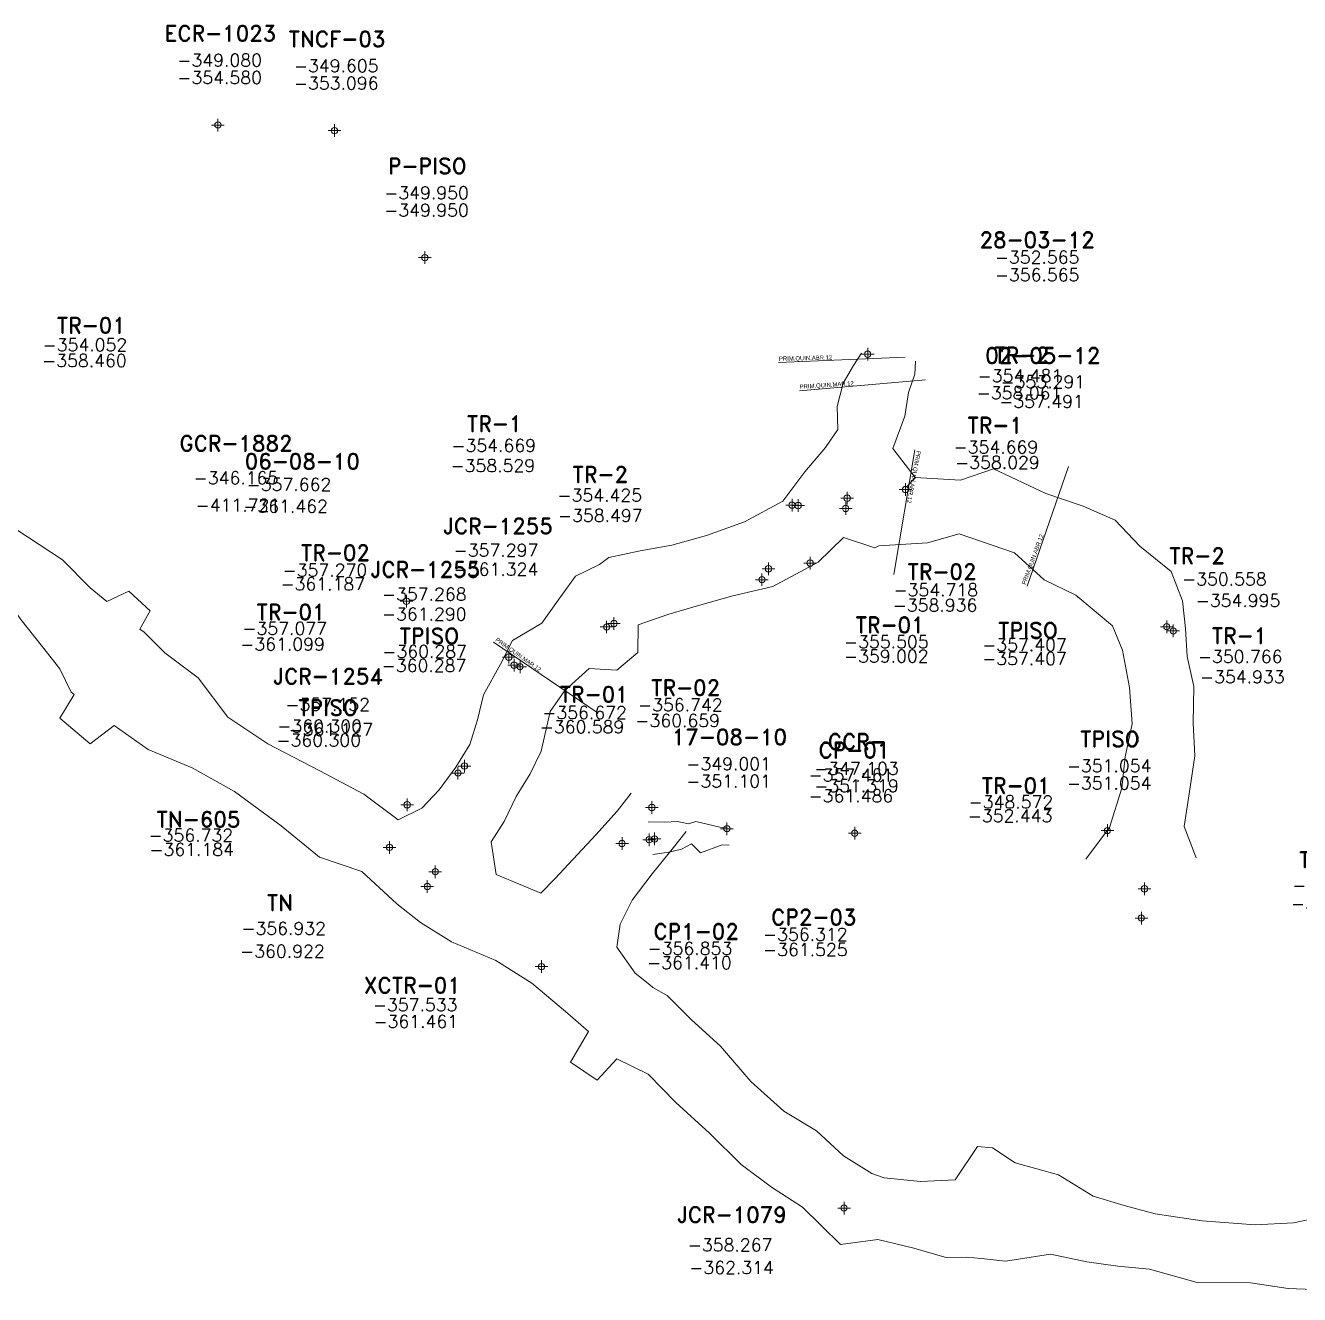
# Model space of a CAD drawing. Extents: x 10449 to 11319, y 9646 to 10021.
# Drawn here: x 10881.9 to 10982.6, y 9752.4 to 9852.7 of the extents above; entities that cross this region are included whole.
import ezdxf
from ezdxf.enums import TextEntityAlignment as Align

# ---------------------------------------------------------------- set-up
doc = ezdxf.new("R2010")
doc.units = 0
doc.header["$MEASUREMENT"] = 0
doc.header["$PDMODE"] = 34
doc.header["$PDSIZE"] = 0.5
for name, color, linetype in [('F-400--7723-EW-SCR', 2, 'Continuous'), ('F-400-7723-EW-FIC', 2, 'Continuous'), ('MEDIDA', 12, 'Continuous'), ('R-400-7649-NE-FIC', 38, 'Continuous'), ('R-400-7649-NE-SCR', 38, 'Continuous')]:
    doc.layers.add(name, color=color, linetype=linetype)
doc.styles.add('ROMAND', font='ROMAND.SHX')
doc.styles.add('ROMANS', font='ROMANS.SHX', dxfattribs={"width": 2.5})

# ---------------------------------------------------------------- blocks, each defined once
blk = doc.blocks.new('F2')
at = {"lineweight": 0}
blk.add_point((0, 0), dxfattribs=at)
at = {"lineweight": 0, "style": 'ROMAND'}
for tag, height, p in [('NOMBRE', 1.25, (0.2, 6.62)), ('CIELO', 1, (0.14, 4.62)), ('PISO', 1, (0.14, 3.25))]:
    blk.add_attdef(tag, text='', height=height, dxfattribs=at).set_placement(p, align=Align.CENTER)
at = {"lineweight": 0, "style": 'ROMANS', "flags": 1}
for tag, p in [('MINA', (-0.07, -3.26)), ('LOCALIZACION', (-0.07, -4.93)), ('ESTRUCTURA', (-0.07, -6.62)), ('NIVEL', (-0.07, -8.29)), ('OBRA', (-0.07, -10.12)), ('FECHA', (-0.07, -11.79)), ('ATRAS', (-0.07, -13.48)), ('TOPOGRAFO', (2.67, -15.3))]:
    blk.add_attdef(tag, text='', height=1.25, dxfattribs=at).set_placement(p, align=Align.CENTER)

msp = doc.modelspace()

# ---------------------------------------------------------------- linework, layer by layer
at = {"layer": 'F-400--7723-EW-SCR', "color": 1, "linetype": 'Continuous', "lineweight": 0, "elevation": -353.03, "flags": 128}
for points in [[(10854.83, 9829.06), (10855.26, 9828.06), (10857.48, 9827.01), (10859.48, 9826.25), (10861.41, 9825.69), (10862.51, 9825.51), (10865, 9824.48), (10868.16, 9822.73), (10870.55, 9820.66), (10875.74, 9818.07), (10881.16, 9812.89), (10884.84, 9810.48), (10887.03, 9808.26), (10888.35, 9807.19), (10888.35, 9807.19), (10888.35, 9807.19)], [(10884.62, 9801.86), (10884.62, 9801.86), (10883.25, 9803.59), (10881.53, 9805.76), (10880.11, 9807.81), (10873.6, 9812.9), (10871.2, 9813.89), (10865.98, 9817.47), (10863.99, 9815.84), (10862.67, 9812.8), (10861.71, 9810.62), (10860.13, 9808.2), (10858.22, 9806.45), (10857.47, 9805.28), (10857.55, 9804.86), (10857.55, 9804.86), (10857.55, 9804.86)]]:
    msp.add_lwpolyline(points, dxfattribs=at)
at = {"layer": 'F-400--7723-EW-SCR', "color": 2, "linetype": 'Continuous', "lineweight": 0}
for points in [[(10911.37, 9789.94, -356.45), (10908.65, 9791.97, -356.44), (10905.17, 9793.8, -356.41), (10901.07, 9795.94, -356.33), (10897.91, 9798.04, -356.3), (10895.57, 9801.14, -355.98), (10892.93, 9803.12, -355.18), (10891.28, 9804.76, -355.14), (10890.96, 9804.99, -355.12), (10891.76, 9806.44, -355.14), (10890.09, 9808, -355.12), (10888.35, 9807.19, -355.32)], [(10911.37, 9789.94, -361.15), (10908.65, 9791.97, -360.74), (10905.17, 9793.8, -360.61), (10901.07, 9795.94, -360.53), (10897.91, 9798.04, -360.4), (10895.57, 9801.14, -360.18), (10892.93, 9803.12, -360.08), (10891.28, 9804.76, -359.94), (10890.96, 9804.99, -359.92), (10891.76, 9806.44, -359.54), (10890.09, 9808, -359.52), (10888.35, 9807.19, -359.42)], [(10911.27, 9783.28, -356.53), (10908.5, 9785.85, -356.45), (10905.15, 9786.98, -356.44), (10902.13, 9789.46, -356.41), (10898.43, 9792.18, -356.33), (10895.09, 9794.03, -356.3), (10891.61, 9795.49, -355.98), (10888.91, 9797.39, -355.18), (10887.02, 9795.93, -355.14), (10884.63, 9797.97, -355.12), (10885.76, 9799.84, -355.14), (10885.51, 9800.01, -355.12), (10884.62, 9801.86, -355.32)], [(10911.27, 9783.28, -361.33), (10908.5, 9785.85, -361.15), (10905.15, 9786.98, -360.74), (10902.13, 9789.46, -360.61), (10898.43, 9792.18, -360.53), (10895.09, 9794.03, -360.4), (10891.61, 9795.49, -360.18), (10888.91, 9797.39, -360.08), (10887.02, 9795.93, -359.94), (10884.63, 9797.97, -359.92), (10885.76, 9799.84, -359.54), (10885.51, 9800.01, -359.52), (10884.62, 9801.86, -359.42)], [(10929.78, 9792.04, -357.66), (10928.67, 9790.62, -357.37), (10927, 9788.74, -357.08), (10925.19, 9786.83, -356.89), (10923.75, 9785.28, -357.4), (10922.63, 9784.13, -357.39)], [(10929.78, 9792.04, -361.46), (10928.67, 9790.62, -361.47), (10927, 9788.74, -361.48), (10925.19, 9786.83, -361.39), (10923.75, 9785.28, -361.4), (10922.63, 9784.13, -361.39)], [(10934.14, 9789.02, -357.66), (10933.03, 9787.6, -357.37), (10931.44, 9785.66, -357.08), (10929.87, 9783.58, -356.89), (10928.92, 9781.69, -357.4), (10928.65, 9779.86, -357.18)], [(10934.14, 9789.02, -361.46), (10933.03, 9787.6, -361.47), (10931.44, 9785.66, -361.48), (10929.87, 9783.58, -361.39), (10928.92, 9781.69, -361.4), (10928.65, 9779.86, -361.48)], [(10937.34, 9789.33, -349), (10936.79, 9789.35, -349.62), (10934.9, 9789.79, -351.41), (10934.32, 9789.61, -351.91), (10933.44, 9789.79, -353.33), (10932.41, 9789.75, -355.09), (10931.13, 9789.77, -356.76)], [(10937.34, 9789.33, -351.1), (10936.79, 9789.35, -351.72), (10934.9, 9789.79, -354.11), (10934.32, 9789.61, -354.41), (10933.44, 9789.79, -356.03), (10932.41, 9789.75, -357.39), (10931.13, 9789.77, -359.56)], [(10937.53, 9787.94, -349), (10936.98, 9787.96, -349.62), (10935.25, 9787.32, -351.41), (10934.54, 9788.03, -351.91), (10933.75, 9787.61, -353.33), (10932.75, 9787.37, -355.09), (10931.49, 9787.19, -356.76)], [(10937.53, 9787.94, -351.1), (10936.98, 9787.96, -351.72), (10935.25, 9787.32, -354.11), (10934.54, 9788.03, -354.41), (10933.75, 9787.61, -356.03), (10932.75, 9787.37, -357.39), (10931.49, 9787.19, -359.56)], [(10922.63, 9784.13, -357.39), (10919.12, 9785.62, -357.03)], [(10922.63, 9784.13, -361.39), (10919.12, 9785.62, -361.33)], [(10924.59, 9774.78, -357.18), (10921.93, 9777.03, -357.07), (10919.09, 9778.8, -357.39), (10915.58, 9780.29, -357.03), (10913.12, 9781.81, -356.84), (10911.27, 9783.28, -356.53)], [(10924.59, 9774.78, -361.48), (10921.93, 9777.03, -361.67), (10919.09, 9778.8, -361.39), (10915.58, 9780.29, -361.33), (10913.12, 9781.81, -361.44), (10911.27, 9783.28, -361.33)], [(10948.8, 9761.99, -358.27), (10946.57, 9763.38, -357.98), (10944.43, 9765.35, -358.39), (10941.84, 9766.9, -357.99), (10939.23, 9769.24, -357.57), (10936.85, 9772.03, -356.85), (10934.55, 9774.12, -356.35), (10932.63, 9776.04, -356.86), (10931.49, 9776.69, -357.12), (10931.26, 9776.88, -357.11), (10930.09, 9777.81, -357.16), (10928.65, 9779.86, -357.18)], [(10948.8, 9761.99, -362.47), (10946.57, 9763.38, -362.48), (10944.43, 9765.35, -362.39), (10941.84, 9766.9, -362.29), (10939.23, 9769.24, -362.17), (10936.85, 9772.03, -362.05), (10934.55, 9774.12, -361.85), (10932.63, 9776.04, -361.76), (10931.49, 9776.69, -361.72), (10931.26, 9776.88, -361.71), (10930.09, 9777.81, -361.66), (10928.65, 9779.86, -361.48)], [(10946.32, 9756.37, -358.26), (10943.33, 9759.32, -357.98), (10940.88, 9760.89, -358.39), (10938.47, 9762.68, -357.99), (10935.98, 9765.18, -357.57), (10933.3, 9767.58, -356.85), (10931.12, 9769.82, -356.35), (10928.64, 9771.04, -356.86), (10927.09, 9769.36, -357.12), (10924.99, 9770.77, -357.11), (10926.41, 9773.2, -357.16), (10924.59, 9774.78, -357.18)], [(10946.32, 9756.37, -362.36), (10943.33, 9759.32, -362.48), (10940.88, 9760.89, -362.39), (10938.47, 9762.68, -362.29), (10935.98, 9765.18, -362.17), (10933.3, 9767.58, -362.05), (10931.12, 9769.82, -361.85), (10928.64, 9771.04, -361.76), (10927.09, 9769.36, -361.72), (10924.99, 9770.77, -361.71), (10926.41, 9773.2, -361.66), (10924.59, 9774.78, -361.48)], [(10971.19, 9758.79, -357.22), (10971.19, 9758.79, -357.22), (10971.19, 9758.79, -357.22), (10968.74, 9759.44, -357.92), (10966.31, 9760.19, -358.31), (10963.56, 9761.87, -358.1), (10960.14, 9762.82, -358), (10958.35, 9764, -357.89), (10957.15, 9764.12, -357.89), (10955.38, 9761.49, -357.88), (10952.66, 9761.36, -357.98), (10949.77, 9761.65, -358.17), (10948.8, 9761.99, -358.27)], [(10971.19, 9758.79, -362.02), (10971.19, 9758.79, -362.02), (10971.19, 9758.79, -362.02), (10968.74, 9759.44, -362.32), (10966.31, 9760.19, -362.51), (10963.56, 9761.87, -362.6), (10960.14, 9762.82, -362.5), (10958.35, 9764, -362.49), (10957.15, 9764.12, -362.49), (10955.38, 9761.49, -362.38), (10952.66, 9761.36, -362.48), (10949.77, 9761.65, -362.47), (10948.8, 9761.99, -362.47)], [(10989.2, 9758.7, -358.71), (10989.2, 9758.7, -358.71), (10986.29, 9758.63, -358.15), (10984.17, 9758.5, -357.8), (10982.13, 9758.07, -358.06), (10979.1, 9757.91, -358.6), (10974.92, 9758.25, -357.61), (10971.19, 9758.79, -357.22), (10971.19, 9758.79, -357.22), (10971.19, 9758.79, -357.22)], [(10989.2, 9758.7, -362.81), (10989.2, 9758.7, -362.81), (10986.29, 9758.63, -362.95), (10984.17, 9758.5, -362.9), (10982.13, 9758.07, -362.96), (10979.1, 9757.91, -362.5), (10974.92, 9758.25, -362.11), (10971.19, 9758.79, -362.02), (10971.19, 9758.79, -362.02), (10971.19, 9758.79, -362.02)], [(10970.75, 9754.41, -357.22), (10970.75, 9754.41, -357.22), (10970.75, 9754.41, -357.22), (10968.26, 9754.66, -357.92), (10965.79, 9755.01, -358.31), (10962.93, 9755.6, -358.1), (10959.36, 9755.06, -358), (10957.47, 9755.25, -357.89), (10956.27, 9755.37, -357.89), (10954.76, 9755.32, -357.88), (10952.12, 9756.09, -357.98), (10949.28, 9756.77, -358.17), (10946.32, 9756.37, -358.26)], [(10970.75, 9754.41, -362.02), (10970.75, 9754.41, -362.02), (10970.75, 9754.41, -362.02), (10968.26, 9754.66, -362.32), (10965.79, 9755.01, -362.51), (10962.93, 9755.6, -362.6), (10959.36, 9755.06, -362.5), (10957.47, 9755.25, -362.49), (10956.27, 9755.37, -362.49), (10954.76, 9755.32, -362.38), (10952.12, 9756.09, -362.48), (10949.28, 9756.77, -362.47), (10946.32, 9756.37, -362.36)], [(10989.92, 9752.42, -358.54), (10988.69, 9752.42, -358.71), (10985.84, 9753.15, -358.15), (10983.71, 9752.82, -357.8), (10981.7, 9752.88, -358.06), (10978.73, 9753.33, -358.6), (10974.52, 9753.37, -357.61), (10970.75, 9754.41, -357.22), (10970.75, 9754.41, -357.22), (10970.75, 9754.41, -357.22)], [(10989.92, 9752.42, -362.84), (10988.69, 9752.42, -362.81), (10985.84, 9753.15, -362.95), (10983.71, 9752.82, -362.9), (10981.7, 9752.88, -362.96), (10978.73, 9753.33, -362.5), (10974.52, 9753.37, -362.11), (10970.75, 9754.41, -362.02), (10970.75, 9754.41, -362.02), (10970.75, 9754.41, -362.02)]]:
    msp.add_polyline3d(points, dxfattribs=at)
at = {"layer": 'MEDIDA', "color": 2, "linetype": 'Continuous', "lineweight": 0, "flags": 128}
for points in [[(10951.43, 9826.49), (10941.43, 9826.06)], [(10950.54, 9809.31), (10952.21, 9819.17)]]:
    msp.add_lwpolyline(points, dxfattribs=at)
for points, elevation in [([(10953.05, 9824.69), (10943.09, 9823.84)], -354.48), ([(10964.34, 9817.85), (10961.08, 9808.4)], -350.56), ([(10927.17, 9798.36), (10918.9, 9803.98)], -357.27)]:
    msp.add_lwpolyline(points, dxfattribs=dict(at, elevation=elevation))
at = {"layer": 'R-400-7649-NE-SCR', "color": 38, "linetype": 'Continuous', "lineweight": 0}
for points in [[(10947.99, 9826.8, -352.56), (10947.35, 9825.83, -352.55), (10946.54, 9824.44, -352.87), (10946.07, 9822.59, -353.33), (10946.12, 9820.77, -353.57)], [(10947.99, 9826.8, -356.56), (10947.35, 9825.83, -356.85), (10946.54, 9824.44, -357.07), (10946.07, 9822.59, -357.43), (10946.12, 9820.77, -357.67)], [(10952.25, 9826.19, -352.56), (10952.2, 9825.14, -352.55), (10951.69, 9823.7, -352.87), (10951.42, 9821.83, -353.33), (10950.47, 9819.27, -353.36)], [(10952.25, 9826.19, -356.56), (10952.2, 9825.14, -356.85), (10951.69, 9823.7, -357.07), (10951.42, 9821.83, -357.43), (10950.47, 9819.27, -357.56)], [(10946.12, 9820.77, -353.57), (10945.14, 9819.35, -353.37), (10943.51, 9817.43, -353.85), (10941.77, 9815.12, -354.08), (10938.73, 9813.49, -354.56)], [(10946.12, 9820.77, -357.67), (10945.14, 9819.35, -357.77), (10943.51, 9817.43, -358.25), (10941.77, 9815.12, -358.38), (10938.73, 9813.49, -358.96)], [(10950.47, 9819.27, -353.36), (10952.22, 9816.98, -353.36)], [(10950.47, 9819.27, -357.56), (10952.22, 9816.98, -357.56)], [(10951.55, 9816.21, -353.29), (10952.22, 9816.98, -353.36), (10955.81, 9816.78, -353.15), (10958.42, 9817.67, -352.71), (10962.55, 9815.72, -351.93), (10965.5, 9814.73, -350.95), (10968.05, 9813.61, -350.89), (10970, 9811.57, -350.96)], [(10951.55, 9816.21, -357.49), (10952.22, 9816.98, -357.56), (10955.81, 9816.78, -357.05), (10958.42, 9817.67, -356.61), (10962.55, 9815.72, -356.03), (10965.5, 9814.73, -355.55), (10968.05, 9813.61, -355.19), (10970, 9811.57, -354.76)], [(10938.73, 9813.49, -358.96), (10935.73, 9812.4, -359.14), (10933.01, 9811.64, -359.39), (10930.49, 9811.2, -360.01), (10928.01, 9810.66, -360.33), (10927.27, 9810.11, -360.51), (10925.39, 9809.18, -360.7), (10924.01, 9807.28, -360.84)], [(10938.73, 9813.49, -354.56), (10935.73, 9812.4, -354.64), (10933.01, 9811.64, -355.29), (10930.49, 9811.2, -355.71), (10928.01, 9810.66, -356.33), (10927.27, 9810.11, -356.91), (10925.39, 9809.18, -356.9), (10924.01, 9807.28, -356.54)], [(10949.03, 9811.43, -353.29), (10946.56, 9812.23, -354.08), (10944.57, 9810.29, -353.98), (10940.97, 9808.36, -354.56)], [(10949.03, 9811.43, -357.49), (10946.56, 9812.23, -358.38), (10944.57, 9810.29, -358.68), (10940.97, 9808.36, -358.96)], [(10949.03, 9811.43, -353.29), (10949.37, 9811.59, -353.36), (10953.2, 9811.83, -353.15), (10955.71, 9812.54, -352.71), (10960.07, 9811.03, -351.93), (10962.42, 9808.89, -350.95), (10964.93, 9807.69, -350.89), (10967.82, 9805.25, -350.96)], [(10949.03, 9811.43, -357.49), (10949.37, 9811.59, -357.56), (10953.2, 9811.83, -357.05), (10955.71, 9812.54, -356.61), (10960.07, 9811.03, -356.03), (10962.42, 9808.89, -355.55), (10964.93, 9807.69, -355.19), (10967.82, 9805.25, -354.96)], [(10970, 9811.57, -350.96), (10972.46, 9809.55, -350.58), (10973.37, 9807.23, -350.47)], [(10970, 9811.57, -354.76), (10972.46, 9809.55, -354.68), (10973.37, 9807.23, -354.57)], [(10940.97, 9808.36, -354.56), (10937.81, 9807.63, -354.64), (10935.1, 9806.88, -355.29), (10932.69, 9806.16, -355.71), (10930.33, 9805.34, -356.33), (10930.31, 9803.15, -356.91), (10928.64, 9801.76, -356.9), (10926.47, 9801.89, -356.74)], [(10940.97, 9808.36, -358.96), (10937.81, 9807.63, -359.14), (10935.1, 9806.88, -359.39), (10932.69, 9806.16, -360.01), (10930.33, 9805.34, -360.33), (10930.31, 9803.15, -360.51), (10928.64, 9801.76, -360.7), (10926.47, 9801.89, -361.04)], [(10924.01, 9807.28, -356.54), (10922.71, 9805.48, -356.74), (10920.41, 9804.09, -357.07), (10919.46, 9802.23, -357.06), (10918.1, 9799.8, -356.59), (10918.1, 9799.8, -356.59), (10918.1, 9799.8, -356.59)], [(10924.01, 9807.28, -360.84), (10922.71, 9805.48, -361.04), (10920.41, 9804.09, -361.17), (10919.46, 9802.23, -361.26), (10918.1, 9799.8, -361.49), (10918.1, 9799.8, -361.49), (10918.1, 9799.8, -361.49)], [(10965.07, 9807.57, -355.24), (10965.12, 9807.5, -355.22)], [(10965.07, 9807.57, -350.72), (10965.12, 9807.5, -350.72)], [(10973.37, 9807.23, -354.57), (10973.6, 9805.04, -354.83), (10973.72, 9802.85, -354.52), (10974.25, 9800.47, -354.3), (10974.19, 9797.58, -353.63), (10974.33, 9794.99, -353.09), (10973.96, 9792.5, -352.76), (10973.5, 9789.4, -352.77), (10974.43, 9786.93, -352.64)], [(10973.37, 9807.23, -350.47), (10973.6, 9805.04, -350.53), (10973.72, 9802.85, -349.92), (10974.25, 9800.47, -349.7), (10974.19, 9797.58, -348.93), (10974.33, 9794.99, -348.49), (10973.96, 9792.5, -348.46), (10973.5, 9789.4, -348.47), (10974.43, 9786.93, -348.64)], [(10967.82, 9805.25, -354.96), (10968.63, 9803.34, -354.68), (10969.16, 9800.4, -354.3)], [(10967.82, 9805.25, -350.96), (10968.63, 9803.34, -350.58), (10969.16, 9800.4, -349.7)], [(10926.47, 9801.89, -356.74), (10924.53, 9800.15, -357.07), (10923.37, 9798.5, -357.06), (10923.37, 9798.5, -357.06), (10923.37, 9798.5, -357.06), (10923.37, 9798.5, -357.06)], [(10926.47, 9801.89, -361.04), (10924.53, 9800.15, -361.17), (10923.37, 9798.5, -361.26), (10923.37, 9798.5, -361.26), (10923.37, 9798.5, -361.26), (10923.37, 9798.5, -361.26)], [(10969.16, 9800.4, -354.3), (10969.39, 9797.52, -353.63), (10968.83, 9794.92, -353.09), (10968.56, 9792.43, -352.76), (10967.6, 9789.33, -352.77), (10965.73, 9786.81, -352.64)], [(10969.16, 9800.4, -349.7), (10969.39, 9797.52, -348.93), (10968.83, 9794.92, -348.49), (10968.56, 9792.43, -348.46), (10967.6, 9789.33, -348.47), (10965.73, 9786.81, -348.64)], [(10918.1, 9799.8, -356.59), (10917.63, 9797.82, -356.92), (10917.03, 9795.89, -356.57), (10915.93, 9794.1, -356.51), (10914.61, 9792.3, -356.74), (10913.24, 9790.86, -356.79), (10911.37, 9789.94, -356.45)], [(10918.1, 9799.8, -361.49), (10917.63, 9797.82, -361.92), (10917.03, 9795.89, -361.57), (10915.93, 9794.1, -361.31), (10914.61, 9792.3, -361.14), (10913.24, 9790.86, -361.09), (10911.37, 9789.94, -361.15)], [(10923.37, 9798.5, -357.06), (10922.67, 9795.36, -356.92), (10921.79, 9793.57, -356.57), (10920.7, 9791.78, -356.51), (10919.74, 9789.8, -356.74), (10918.73, 9788.19, -356.79), (10919.12, 9785.62, -357.03)], [(10923.37, 9798.5, -361.26), (10922.67, 9795.36, -361.92), (10921.79, 9793.57, -361.57), (10920.7, 9791.78, -361.31), (10919.74, 9789.8, -361.14), (10918.73, 9788.19, -361.09), (10919.12, 9785.62, -361.33)]]:
    msp.add_polyline3d(points, dxfattribs=at)

# ---------------------------------------------------------------- block references
at = {"layer": 'F-400-7723-EW-FIC', "color": 2, "linetype": 'Continuous', "lineweight": 0}
for p, values in [((10897.12, 9844.84, -349.08), {'NOMBRE': 'ECR-1023', 'CIELO': '-349.080', 'PISO': '-354.580'}), ((10937.35, 9789.23, -349), {'NOMBRE': '17-08-10', 'CIELO': '-349.001', 'PISO': '-351.101'})]:
    msp.add_blockref('F2', p, dxfattribs=at).add_auto_attribs(values)
ref = msp.add_blockref('F2', (10865.88, 9821.52, -354.05), dxfattribs=at)
ref.add_attrib('NOMBRE', 'TR-01', dxfattribs={"layer": '0', "lineweight": 0, "height": 1.25, "style": 'ROMAND'}).set_placement((10887.11, 9828.38, -354.05), align=Align.CENTER)
ref.add_attrib('CIELO', '-354.052', dxfattribs={"layer": '0', "lineweight": 0, "height": 1, "style": 'ROMAND'}).set_placement((10886.61, 9826.97, -354.05), align=Align.CENTER)
ref.add_attrib('PISO', '-358.460', dxfattribs={"layer": '0', "lineweight": 0, "height": 1, "style": 'ROMAND'}).set_placement((10886.57, 9825.72, -354.05), align=Align.CENTER)
ref = msp.add_blockref('F2', (10946.85, 9815.35, -354.48), dxfattribs=at)
ref.add_attrib('NOMBRE', 'TR-2', dxfattribs={"layer": '0', "lineweight": 0, "height": 1.25, "style": 'ROMAND'}).set_placement((10960.66, 9826.03, -354.48), align=Align.CENTER)
ref.add_attrib('CIELO', '-354.481', dxfattribs={"layer": '0', "lineweight": 0, "height": 1, "style": 'ROMAND'}).set_placement((10960.51, 9824.52, -354.48), align=Align.CENTER)
ref.add_attrib('PISO', '-358.061', dxfattribs={"layer": '0', "lineweight": 0, "height": 1, "style": 'ROMAND'}).set_placement((10960.44, 9823.17, -354.48), align=Align.CENTER)
ref = msp.add_blockref('F2', (10942.5, 9814.8, -354.67), dxfattribs=at)
ref.add_attrib('NOMBRE', 'TR-1', dxfattribs={"layer": '0', "lineweight": 0, "height": 1.25, "style": 'ROMAND'}).set_placement((10918.99, 9820.61, -354.67), align=Align.CENTER)
ref.add_attrib('CIELO', '-354.669', dxfattribs={"layer": '0', "lineweight": 0, "height": 1, "style": 'ROMAND'}).set_placement((10918.92, 9819.01, -354.67), align=Align.CENTER)
ref.add_attrib('PISO', '-358.529', dxfattribs={"layer": '0', "lineweight": 0, "height": 1, "style": 'ROMAND'}).set_placement((10918.85, 9817.42, -354.67), align=Align.CENTER)
ref = msp.add_blockref('F2', (10946.74, 9814.54, -354.67), dxfattribs=at)
ref.add_attrib('NOMBRE', 'TR-1', dxfattribs={"layer": '0', "lineweight": 0, "height": 1.25, "style": 'ROMAND'}).set_placement((10958.55, 9820.49, -354.67), align=Align.CENTER)
ref.add_attrib('CIELO', '-354.669', dxfattribs={"layer": '0', "lineweight": 0, "height": 1, "style": 'ROMAND'}).set_placement((10958.61, 9818.89, -354.67), align=Align.CENTER)
ref.add_attrib('PISO', '-358.029', dxfattribs={"layer": '0', "lineweight": 0, "height": 1, "style": 'ROMAND'}).set_placement((10958.73, 9817.67, -354.67), align=Align.CENTER)
ref = msp.add_blockref('F2', (10931.42, 9790.9, -357.66), dxfattribs=at)
ref.add_attrib('NOMBRE', '06-08-10', dxfattribs={"layer": '0', "lineweight": 0, "height": 1.25, "style": 'ROMAND'}).set_placement((10903.79, 9817.64, -357.66), align=Align.CENTER)
ref.add_attrib('CIELO', '-357.662', dxfattribs={"layer": '0', "lineweight": 0, "height": 1, "style": 'ROMAND'}).set_placement((10902.74, 9815.93, -357.66), align=Align.CENTER)
ref.add_attrib('PISO', '-361.462', dxfattribs={"layer": '0', "lineweight": 0, "height": 1, "style": 'ROMAND'}).set_placement((10902.47, 9814.21, -357.66), align=Align.CENTER)
ref = msp.add_blockref('F2', (10942.98, 9814.77, -354.43), dxfattribs=at)
ref.add_attrib('NOMBRE', 'TR-2', dxfattribs={"layer": '0', "lineweight": 0, "height": 1.25, "style": 'ROMAND'}).set_placement((10927.34, 9816.6, -354.43), align=Align.CENTER)
ref.add_attrib('CIELO', '-354.425', dxfattribs={"layer": '0', "lineweight": 0, "height": 1, "style": 'ROMAND'}).set_placement((10927.3, 9815.08, -354.43), align=Align.CENTER)
ref.add_attrib('PISO', '-358.497', dxfattribs={"layer": '0', "lineweight": 0, "height": 1, "style": 'ROMAND'}).set_placement((10927.34, 9813.48, -354.43), align=Align.CENTER)
ref = msp.add_blockref('F2', (10920.53, 9802.15, -357.27), dxfattribs=at)
ref.add_attrib('NOMBRE', 'JCR-1255', dxfattribs={"layer": '0', "lineweight": 0, "height": 1.25, "style": 'ROMAND'}).set_placement((10913.49, 9809.09, -357.27), align=Align.CENTER)
ref.add_attrib('CIELO', '-357.268', dxfattribs={"layer": '0', "lineweight": 0, "height": 1, "style": 'ROMAND'}).set_placement((10913.43, 9807.26, -357.27), align=Align.CENTER)
ref.add_attrib('PISO', '-361.290', dxfattribs={"layer": '0', "lineweight": 0, "height": 1, "style": 'ROMAND'}).set_placement((10913.43, 9805.69, -357.27), align=Align.CENTER)
ref = msp.add_blockref('F2', (10940.64, 9809.77, -354.72), dxfattribs=at)
ref.add_attrib('NOMBRE', 'TR-02', dxfattribs={"layer": '0', "lineweight": 0, "height": 1.25, "style": 'ROMAND'}).set_placement((10954.35, 9808.92, -354.72), align=Align.CENTER)
ref.add_attrib('CIELO', '-354.718', dxfattribs={"layer": '0', "lineweight": 0, "height": 1, "style": 'ROMAND'}).set_placement((10953.86, 9807.6, -354.72), align=Align.CENTER)
ref.add_attrib('PISO', '-358.936', dxfattribs={"layer": '0', "lineweight": 0, "height": 1, "style": 'ROMAND'}).set_placement((10953.8, 9806.39, -354.72), align=Align.CENTER)
ref = msp.add_blockref('F2', (10943.93, 9810.22, -357.41), dxfattribs=at)
ref.add_attrib('NOMBRE', 'TPISO', dxfattribs={"layer": '0', "lineweight": 0, "height": 1.25, "style": 'ROMAND'}).set_placement((10961.14, 9804.27, -357.41), align=Align.CENTER)
ref.add_attrib('CIELO', '-357.407', dxfattribs={"layer": '0', "lineweight": 0, "height": 1, "style": 'ROMAND'}).set_placement((10960.87, 9803.26, -357.41), align=Align.CENTER)
ref.add_attrib('PISO', '-357.407', dxfattribs={"layer": '0', "lineweight": 0, "height": 1, "style": 'ROMAND'}).set_placement((10960.87, 9802.17, -357.41), align=Align.CENTER)
ref = msp.add_blockref('F2', (10940.12, 9808.91, -355.51), dxfattribs=at)
ref.add_attrib('NOMBRE', 'TR-01', dxfattribs={"layer": '0', "lineweight": 0, "height": 1.25, "style": 'ROMAND'}).set_placement((10950.25, 9804.71, -355.51), align=Align.CENTER)
ref.add_attrib('CIELO', '-355.505', dxfattribs={"layer": '0', "lineweight": 0, "height": 1, "style": 'ROMAND'}).set_placement((10949.95, 9803.5, -355.51), align=Align.CENTER)
ref.add_attrib('PISO', '-359.002', dxfattribs={"layer": '0', "lineweight": 0, "height": 1, "style": 'ROMAND'}).set_placement((10949.95, 9802.36, -355.51), align=Align.CENTER)
ref = msp.add_blockref('F2', (10929.06, 9788.06, -357.46), dxfattribs=at)
ref.add_attrib('NOMBRE', 'CP-01', dxfattribs={"layer": '0', "lineweight": 0, "height": 1.25, "style": 'ROMAND'}).set_placement((10947.43, 9794.81, -357.46), align=Align.CENTER)
ref.add_attrib('CIELO', '-357.461', dxfattribs={"layer": '0', "lineweight": 0, "height": 1, "style": 'ROMAND'}).set_placement((10947.15, 9792.97, -357.46), align=Align.CENTER)
ref.add_attrib('PISO', '-361.486', dxfattribs={"layer": '0', "lineweight": 0, "height": 1, "style": 'ROMAND'}).set_placement((10947.15, 9791.32, -357.46), align=Align.CENTER)
ref = msp.add_blockref('F2', (10910.68, 9787.75, -356.73), dxfattribs=at)
ref.add_attrib('NOMBRE', 'TN-605', dxfattribs={"layer": '0', "lineweight": 0, "height": 1.25, "style": 'ROMAND'}).set_placement((10895.58, 9789.34, -356.73), align=Align.CENTER)
ref.add_attrib('CIELO', '-356.732', dxfattribs={"layer": '0', "lineweight": 0, "height": 1, "style": 'ROMAND'}).set_placement((10894.98, 9788.21, -356.73), align=Align.CENTER)
ref.add_attrib('PISO', '-361.184', dxfattribs={"layer": '0', "lineweight": 0, "height": 1, "style": 'ROMAND'}).set_placement((10895.05, 9787.09, -356.73), align=Align.CENTER)
ref = msp.add_blockref('F2', (10931.2, 9788.36, -356.85), dxfattribs=at)
ref.add_attrib('NOMBRE', 'CP1-02', dxfattribs={"layer": '0', "lineweight": 0, "height": 1.25, "style": 'ROMAND'}).set_placement((10934.92, 9780.48, -356.85), align=Align.CENTER)
ref.add_attrib('CIELO', '-356.853', dxfattribs={"layer": '0', "lineweight": 0, "height": 1, "style": 'ROMAND'}).set_placement((10934.43, 9779.27, -356.85), align=Align.CENTER)
ref.add_attrib('PISO', '-361.410', dxfattribs={"layer": '0', "lineweight": 0, "height": 1, "style": 'ROMAND'}).set_placement((10934.39, 9778.14, -356.85), align=Align.CENTER)
ref = msp.add_blockref('F2', (10931.63, 9788.42, -356.31), dxfattribs=at)
ref.add_attrib('NOMBRE', 'CP2-03', dxfattribs={"layer": '0', "lineweight": 0, "height": 1.25, "style": 'ROMAND'}).set_placement((10944.22, 9781.61, -356.31), align=Align.CENTER)
ref.add_attrib('CIELO', '-356.312', dxfattribs={"layer": '0', "lineweight": 0, "height": 1, "style": 'ROMAND'}).set_placement((10943.55, 9780.38, -356.31), align=Align.CENTER)
ref.add_attrib('PISO', '-361.525', dxfattribs={"layer": '0', "lineweight": 0, "height": 1, "style": 'ROMAND'}).set_placement((10943.55, 9779.17, -356.31), align=Align.CENTER)
ref = msp.add_blockref('F2', (10913.67, 9784.66, -356.93), dxfattribs=at)
ref.add_attrib('NOMBRE', 'TN', dxfattribs={"layer": '0', "lineweight": 0, "height": 1.25, "style": 'ROMAND'}).set_placement((10902.02, 9782.76, -356.93), align=Align.CENTER)
ref.add_attrib('CIELO', '-356.932', dxfattribs={"layer": '0', "lineweight": 0, "height": 1, "style": 'ROMAND'}).set_placement((10902.32, 9780.85, -356.93), align=Align.CENTER)
ref.add_attrib('PISO', '-360.922', dxfattribs={"layer": '0', "lineweight": 0, "height": 1, "style": 'ROMAND'}).set_placement((10902.22, 9779.04, -356.93), align=Align.CENTER)
ref = msp.add_blockref('F2', (10922.7, 9778.33, -357.53), dxfattribs=at)
ref.add_attrib('NOMBRE', 'XCTR-01', dxfattribs={"layer": '0', "lineweight": 0, "height": 1.25, "style": 'ROMAND'}).set_placement((10912.49, 9776.23, -357.53), align=Align.CENTER)
ref.add_attrib('CIELO', '-357.533', dxfattribs={"layer": '0', "lineweight": 0, "height": 1, "style": 'ROMAND'}).set_placement((10912.71, 9774.81, -357.53), align=Align.CENTER)
ref.add_attrib('PISO', '-361.461', dxfattribs={"layer": '0', "lineweight": 0, "height": 1, "style": 'ROMAND'}).set_placement((10912.76, 9773.49, -357.53), align=Align.CENTER)
ref = msp.add_blockref('F2', (10946.61, 9759.25, -358.27), dxfattribs=at)
ref.add_attrib('NOMBRE', 'JCR-1079', dxfattribs={"layer": '0', "lineweight": 0, "height": 1.25, "style": 'ROMAND'}).set_placement((10937.72, 9758.1, -358.27), align=Align.CENTER)
ref.add_attrib('CIELO', '-358.267', dxfattribs={"layer": '0', "lineweight": 0, "height": 1, "style": 'ROMAND'}).set_placement((10937.6, 9755.83, -358.27), align=Align.CENTER)
ref.add_attrib('PISO', '-362.314', dxfattribs={"layer": '0', "lineweight": 0, "height": 1, "style": 'ROMAND'}).set_placement((10937.72, 9754.04, -358.27), align=Align.CENTER)
at = {"layer": 'R-400-7649-NE-FIC', "color": 2, "linetype": 'Continuous', "lineweight": 0}
for p, values in [((10906.33, 9844.4, -349.61), {'NOMBRE': 'TNCF-03', 'CIELO': '-349.605', 'PISO': '-353.096'}), ((10913.47, 9834.36, -349.95), {'NOMBRE': 'P-PISO', 'CIELO': '-349.950', 'PISO': '-349.950'}), ((10967.42, 9789.08, -351.05), {'NOMBRE': 'TPISO', 'CIELO': '-351.054', 'PISO': '-351.054'}), ((10947.45, 9788.87, -347.1), {'NOMBRE': 'GCR-', 'CIELO': '-347.103', 'PISO': '-351.319'})]:
    msp.add_blockref('F2', p, dxfattribs=at).add_auto_attribs(values)
ref = msp.add_blockref('F2', (10948.48, 9826.73, -352.56), dxfattribs=at)
ref.add_attrib('NOMBRE', '28-03-12', dxfattribs={"layer": '0', "lineweight": 0, "height": 1.25, "style": 'ROMAND'}).set_placement((10961.87, 9835.14, -352.56), align=Align.CENTER)
ref.add_attrib('CIELO', '-352.565', dxfattribs={"layer": '0', "lineweight": 0, "height": 1, "style": 'ROMAND'}).set_placement((10961.87, 9833.89, -352.56), align=Align.CENTER)
ref.add_attrib('PISO', '-356.565', dxfattribs={"layer": '0', "lineweight": 0, "height": 1, "style": 'ROMAND'}).set_placement((10961.87, 9832.5, -352.56), align=Align.CENTER)
ref = msp.add_blockref('F2', (10951.46, 9816.03, -353.29), dxfattribs=at)
ref.add_attrib('NOMBRE', '02-05-12', dxfattribs={"layer": '0', "lineweight": 0, "height": 1.25, "style": 'ROMAND'}).set_placement((10962.32, 9826, -353.29), align=Align.CENTER)
ref.add_attrib('CIELO', '-353.291', dxfattribs={"layer": '0', "lineweight": 0, "height": 1, "style": 'ROMAND'}).set_placement((10962.32, 9824.05, -353.29), align=Align.CENTER)
ref.add_attrib('PISO', '-357.491', dxfattribs={"layer": '0', "lineweight": 0, "height": 1, "style": 'ROMAND'}).set_placement((10962.22, 9822.49, -353.29), align=Align.CENTER)
ref = msp.add_blockref('F2', (10912.02, 9807.21, -346.17), dxfattribs=at)
ref.add_attrib('NOMBRE', 'GCR-1882', dxfattribs={"layer": '0', "lineweight": 0, "height": 1.25, "style": 'ROMAND'}).set_placement((10898.55, 9819.06, -346.17), align=Align.CENTER)
ref.add_attrib('CIELO', '-346.165', dxfattribs={"layer": '0', "lineweight": 0, "height": 1, "style": 'ROMAND'}).set_placement((10898.55, 9816.45, -346.17), align=Align.CENTER)
ref.add_attrib('PISO', '-411.721', dxfattribs={"layer": '0', "lineweight": 0, "height": 1, "style": 'ROMAND'}).set_placement((10898.7, 9814.3, -346.17), align=Align.CENTER)
ref = msp.add_blockref('F2', (10921, 9802.03, -357.3), dxfattribs=at)
ref.add_attrib('NOMBRE', 'JCR-1255', dxfattribs={"layer": '0', "lineweight": 0, "height": 1.25, "style": 'ROMAND'}).set_placement((10919.23, 9812.52, -357.3), align=Align.CENTER)
ref.add_attrib('CIELO', '-357.297', dxfattribs={"layer": '0', "lineweight": 0, "height": 1, "style": 'ROMAND'}).set_placement((10919.1, 9810.74, -357.3), align=Align.CENTER)
ref.add_attrib('PISO', '-361.324', dxfattribs={"layer": '0', "lineweight": 0, "height": 1, "style": 'ROMAND'}).set_placement((10919.1, 9809.23, -357.3), align=Align.CENTER)
ref = msp.add_blockref('F2', (10916.61, 9794.18, -357.27), dxfattribs=at)
ref.add_attrib('NOMBRE', 'TR-02', dxfattribs={"layer": '0', "lineweight": 0, "height": 1.25, "style": 'ROMAND'}).set_placement((10906.41, 9810.41, -357.27), align=Align.CENTER)
ref.add_attrib('CIELO', '-357.270', dxfattribs={"layer": '0', "lineweight": 0, "height": 1, "style": 'ROMAND'}).set_placement((10905.58, 9809.16, -357.27), align=Align.CENTER)
ref.add_attrib('PISO', '-361.187', dxfattribs={"layer": '0', "lineweight": 0, "height": 1, "style": 'ROMAND'}).set_placement((10905.41, 9808.07, -357.27), align=Align.CENTER)
ref = msp.add_blockref('F2', (10972.11, 9805.19, -350.56), dxfattribs=at)
ref.add_attrib('NOMBRE', 'TR-2', dxfattribs={"layer": '0', "lineweight": 0, "height": 1.25, "style": 'ROMAND'}).set_placement((10974.51, 9810.17, -350.56), align=Align.CENTER)
ref.add_attrib('CIELO', '-350.558', dxfattribs={"layer": '0', "lineweight": 0, "height": 1, "style": 'ROMAND'}).set_placement((10976.67, 9808.46, -350.56), align=Align.CENTER)
ref.add_attrib('PISO', '-354.995', dxfattribs={"layer": '0', "lineweight": 0, "height": 1, "style": 'ROMAND'}).set_placement((10977.75, 9806.76, -350.56), align=Align.CENTER)
ref = msp.add_blockref('F2', (10916.09, 9793.63, -357.08), dxfattribs=at)
ref.add_attrib('NOMBRE', 'TR-01', dxfattribs={"layer": '0', "lineweight": 0, "height": 1.25, "style": 'ROMAND'}).set_placement((10902.9, 9805.73, -357.08), align=Align.CENTER)
ref.add_attrib('CIELO', '-357.077', dxfattribs={"layer": '0', "lineweight": 0, "height": 1, "style": 'ROMAND'}).set_placement((10902.4, 9804.56, -357.08), align=Align.CENTER)
ref.add_attrib('PISO', '-361.099', dxfattribs={"layer": '0', "lineweight": 0, "height": 1, "style": 'ROMAND'}).set_placement((10902.23, 9803.31, -357.08), align=Align.CENTER)
ref = msp.add_blockref('F2', (10920.11, 9802.79, -360.29), dxfattribs=at)
ref.add_attrib('NOMBRE', 'TPISO', dxfattribs={"layer": '0', "lineweight": 0, "height": 1.25, "style": 'ROMAND'}).set_placement((10913.83, 9803.84, -360.29), align=Align.CENTER)
ref.add_attrib('CIELO', '-360.287', dxfattribs={"layer": '0', "lineweight": 0, "height": 1, "style": 'ROMAND'}).set_placement((10913.46, 9802.73, -360.29), align=Align.CENTER)
ref.add_attrib('PISO', '-360.287', dxfattribs={"layer": '0', "lineweight": 0, "height": 1, "style": 'ROMAND'}).set_placement((10913.41, 9801.62, -360.29), align=Align.CENTER)
ref = msp.add_blockref('F2', (10927.84, 9805.17, -356.67), dxfattribs=at)
ref.add_attrib('NOMBRE', 'TR-01', dxfattribs={"layer": '0', "lineweight": 0, "height": 1.25, "style": 'ROMAND'}).set_placement((10926.86, 9799.22, -356.67), align=Align.CENTER)
ref.add_attrib('CIELO', '-356.672', dxfattribs={"layer": '0', "lineweight": 0, "height": 1, "style": 'ROMAND'}).set_placement((10926.1, 9797.9, -356.67), align=Align.CENTER)
ref.add_attrib('PISO', '-360.589', dxfattribs={"layer": '0', "lineweight": 0, "height": 1, "style": 'ROMAND'}).set_placement((10925.9, 9796.78, -356.67), align=Align.CENTER)
ref = msp.add_blockref('F2', (10928.42, 9805.45, -356.74), dxfattribs=at)
ref.add_attrib('NOMBRE', 'TR-02', dxfattribs={"layer": '0', "lineweight": 0, "height": 1.25, "style": 'ROMAND'}).set_placement((10934.09, 9799.75, -356.74), align=Align.CENTER)
ref.add_attrib('CIELO', '-356.742', dxfattribs={"layer": '0', "lineweight": 0, "height": 1, "style": 'ROMAND'}).set_placement((10933.67, 9798.51, -356.74), align=Align.CENTER)
ref.add_attrib('PISO', '-360.659', dxfattribs={"layer": '0', "lineweight": 0, "height": 1, "style": 'ROMAND'}).set_placement((10933.46, 9797.27, -356.74), align=Align.CENTER)
ref = msp.add_blockref('F2', (10972.63, 9804.86, -350.77), dxfattribs=at)
ref.add_attrib('NOMBRE', 'TR-1', dxfattribs={"layer": '0', "lineweight": 0, "height": 1.25, "style": 'ROMAND'}).set_placement((10977.86, 9803.86, -350.77), align=Align.CENTER)
ref.add_attrib('CIELO', '-350.766', dxfattribs={"layer": '0', "lineweight": 0, "height": 1, "style": 'ROMAND'}).set_placement((10977.92, 9802.33, -350.77), align=Align.CENTER)
ref.add_attrib('PISO', '-354.933', dxfattribs={"layer": '0', "lineweight": 0, "height": 1, "style": 'ROMAND'}).set_placement((10978.09, 9800.73, -350.77), align=Align.CENTER)
ref = msp.add_blockref('F2', (10914.3, 9785.83, -357.15), dxfattribs=at)
ref.add_attrib('NOMBRE', 'JCR-1254', dxfattribs={"layer": '0', "lineweight": 0, "height": 1.25, "style": 'ROMAND'}).set_placement((10905.8, 9800.65, -357.15), align=Align.CENTER)
ref.add_attrib('CIELO', '-357.152', dxfattribs={"layer": '0', "lineweight": 0, "height": 1, "style": 'ROMAND'}).set_placement((10905.8, 9798.55, -357.15), align=Align.CENTER)
ref.add_attrib('PISO', '-361.127', dxfattribs={"layer": '0', "lineweight": 0, "height": 1, "style": 'ROMAND'}).set_placement((10906.05, 9796.57, -357.15), align=Align.CENTER)
ref = msp.add_blockref('F2', (10912.08, 9791.12, -360.3), dxfattribs=at)
ref.add_attrib('NOMBRE', 'TPISO', dxfattribs={"layer": '0', "lineweight": 0, "height": 1.25, "style": 'ROMAND'}).set_placement((10905.82, 9798.17, -360.3), align=Align.CENTER)
ref.add_attrib('CIELO', '-360.300', dxfattribs={"layer": '0', "lineweight": 0, "height": 1, "style": 'ROMAND'}).set_placement((10905.16, 9796.84, -360.3), align=Align.CENTER)
ref.add_attrib('PISO', '-360.300', dxfattribs={"layer": '0', "lineweight": 0, "height": 1, "style": 'ROMAND'}).set_placement((10905.09, 9795.72, -360.3), align=Align.CENTER)
ref = msp.add_blockref('F2', (10970.36, 9784.48, -348.57), dxfattribs=at)
ref.add_attrib('NOMBRE', 'TR-01', dxfattribs={"layer": '0', "lineweight": 0, "height": 1.25, "style": 'ROMAND'}).set_placement((10960.21, 9792.01, -348.57), align=Align.CENTER)
ref.add_attrib('CIELO', '-348.572', dxfattribs={"layer": '0', "lineweight": 0, "height": 1, "style": 'ROMAND'}).set_placement((10959.8, 9790.84, -348.57), align=Align.CENTER)
ref.add_attrib('PISO', '-352.443', dxfattribs={"layer": '0', "lineweight": 0, "height": 1, "style": 'ROMAND'}).set_placement((10959.73, 9789.75, -348.57), align=Align.CENTER)
ref = msp.add_blockref('F2', (10970.11, 9782.17, -348.83), dxfattribs=at)
ref.add_attrib('NOMBRE', 'TN-XC', dxfattribs={"layer": '0', "lineweight": 0, "height": 1.25, "style": 'ROMAND'}).set_placement((10985.38, 9786.15, -348.83), align=Align.CENTER)
ref.add_attrib('CIELO', '-348.826', dxfattribs={"layer": '0', "lineweight": 0, "height": 1, "style": 'ROMAND'}).set_placement((10985.38, 9784.25, -348.83), align=Align.CENTER)
ref.add_attrib('PISO', '-352.426', dxfattribs={"layer": '0', "lineweight": 0, "height": 1, "style": 'ROMAND'}).set_placement((10985.28, 9782.82, -348.83), align=Align.CENTER)

# ---------------------------------------------------------------- texts
at = {"layer": 'MEDIDA', "color": 2, "linetype": 'Continuous', "lineweight": 0, "char_height": 0.3386, "width": 4.2738, "attachment_point": 1}
for s, insert, rotation in [('PRIM.QUIN.ABR.12', (10941.46, 9826.54), 1.4417), ('PRIM.QUIN.MAR.12', (10943.09, 9824.32, -354.48), 3.8741), ('PRIM.QUIN.ABR.12', (10952.68, 9819.05), 259.336), ('PRIM.QUIN.ABR.12', (10960.64, 9808.6, -350.56), 69.9452), ('PRIM.QUIN.MAR.12', (10919.21, 9804.36, -357.27), 324.7466)]:
    msp.add_mtext(s, dxfattribs=dict(at, insert=insert, rotation=rotation))

doc.saveas('drawing.dxf')
